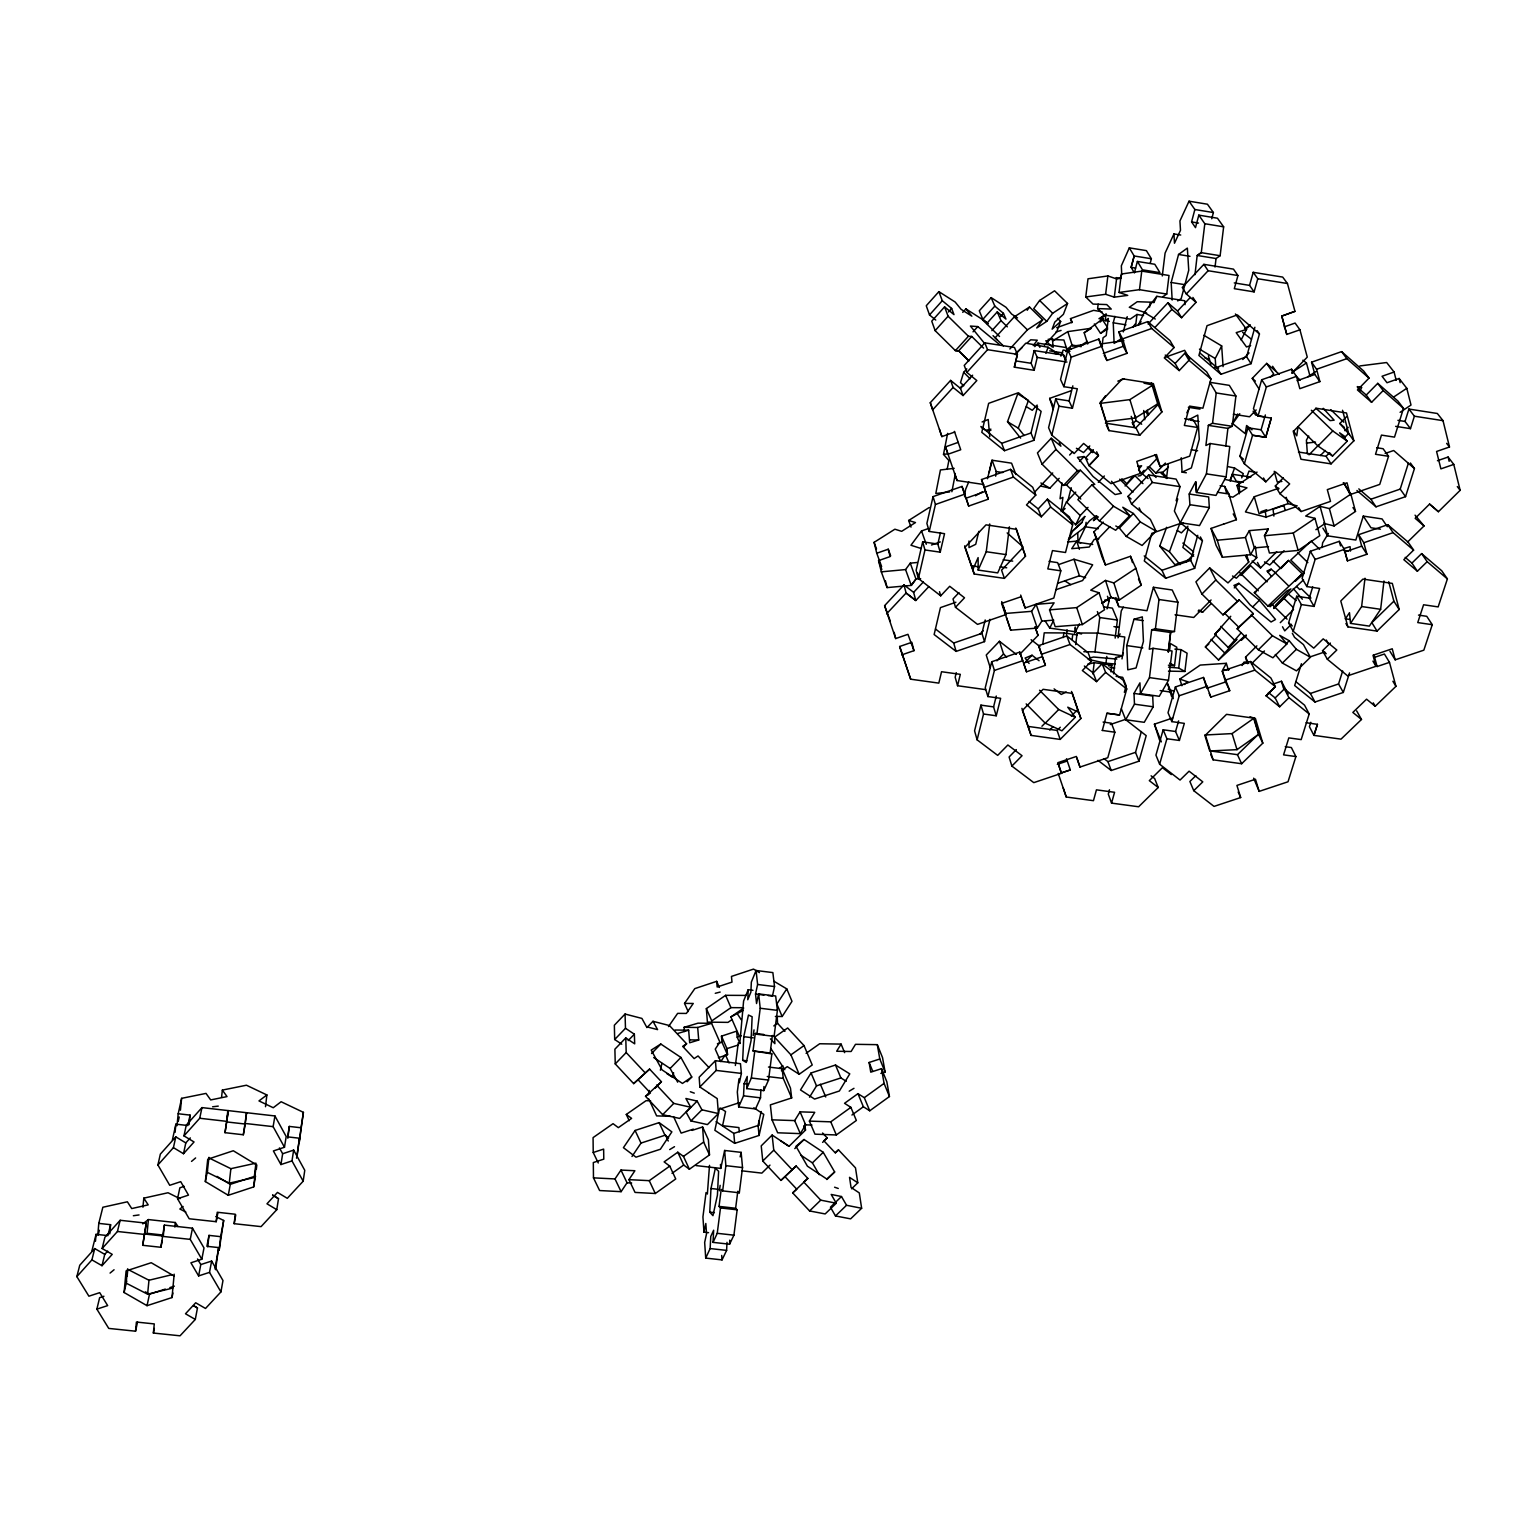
<?xml version="1.0" encoding="UTF-8"?>
<svg xmlns="http://www.w3.org/2000/svg" width="1537" height="1537" viewBox="0 0 1537 1537"><rect width="100%" height="100%" fill="white"/><g stroke="black" fill="none" stroke-linecap="round" stroke-linejoin="round"><path stroke-width="1.5" d="M760.873 1089.752L760.527 1097.841L755.532 1108.926L738.682 1106.928L743.543 1095.823L744.1 1083.719L747.251 1076.438L746.713 1088.599L763.774 1090.617L763.947 1086.563M742.678 1060.319L743.774 1036.687L748.461 1015.035L752.131 1016.745L751.074 1040.607L746.31 1062.47L742.678 1060.319L746.867 1060.818M752.957 990.308L748.212 989.713L747.77 999.742L750.882 992.153L751.343 982.085L756.07 970.5L772.861 972.594L774.533 986.562L772.439 996.13L768.212 995.611M708.557 1232.674L703.965 1232.155L705.829 1223.49L706.54 1233.75L704.657 1242.453L705.714 1258.092L722.044 1259.898L726.617 1250.388L727.001 1242.319M705.714 1258.092L710.132 1248.563L710.766 1236.459L713.648 1230.215L713.034 1242.376L729.575 1244.201L729.768 1240.148M709.748 1212.136L710.978 1188.504L715.358 1168.197L718.605 1171.29L717.414 1195.19L712.957 1215.652L709.748 1212.136L714.398 1212.655M95.467 1241.262L96.062 1234.326L107.917 1235.614L110.587 1224.682L98.791 1223.394L97.811 1234.922M109.78 1233.884L110.587 1224.682M172.932 1293.001L172.01 1297.555L147.033 1305.681L124.094 1292.502L126.092 1270.945L151.222 1262.722L174.219 1276.094M127.148 1276.325L127.821 1269.159M142.941 1207.237L143.806 1198.149L168.033 1192.75L180.002 1198.726M162.326 1240.532L160.866 1247.275L142.71 1245.316L146.284 1223.145L120.136 1220.282L104.9 1237.247L102.134 1248.505L112.22 1254.365L101.999 1265.7L91.913 1259.879L94.737 1248.563L104.747 1254.365L101.999 1265.7M103.92 1296.267L99.636 1297.67L96.869 1309.14L108.743 1328.41L135.544 1331.196L136.409 1322.051L154.276 1323.914L153.373 1333.04L180.04 1335.807L195.295 1319.438L197.466 1307.968L193.585 1305.681L197.466 1307.968M142.71 1245.316L146.284 1223.145M177.946 1226.488L175.314 1222.511L148.397 1219.571L147.072 1233.289L162.73 1234.999M147.61 1294.192L148.974 1280.244L127.456 1269.197L126.168 1283.145L147.61 1294.192L172.74 1288.083M160.866 1247.275L164.382 1225.104L192.49 1228.178L203.998 1247.948L201.827 1259.226L190.915 1262.799L198.619 1275.921L209.512 1272.367L211.626 1261.051L200.79 1264.586L198.619 1275.921M164.382 1225.104L163.287 1236.036L145.246 1234.077M175.064 1132.366L175.89 1124.162L187.841 1125.526L190.088 1115.113L178.196 1113.749L177.005 1125.68M180.425 1110.214L181.616 1098.34L206.016 1093.403L210.684 1099.935L227.034 1096.592L222.346 1090.098L246.439 1085.218L266.881 1094.959L265.498 1106.698M174.853 1227.064L175.314 1222.511M189.109 1124.642L190.088 1115.113M172.01 1297.555L174.181 1274.173M205.343 1181.569L207.745 1159.225L233.297 1150.752L256.276 1164.681L253.643 1186.929L228.264 1195.286L205.343 1181.569L207.514 1170.675M208.955 1157.323L207.264 1172.328L229.244 1183.163L254.22 1177.573L255.93 1163.163L230.877 1168.677L208.821 1157.88M221.578 1097.168L222.346 1090.098M207.745 1246.814L208.994 1235.383L220.675 1236.651L223.672 1220.474L215.756 1216.535M225.017 1132.673L228.341 1110.617L225.017 1132.673L243.326 1134.767L245.286 1124.047L227.092 1121.972M226.765 1120.108L227.822 1110.636M184.229 1186.333L179.867 1187.794L177.543 1198.745L189.185 1218.764L216.198 1221.704L217.255 1212.251L235.257 1214.23L234.181 1223.683L261.079 1226.622L276.775 1209.677L278.504 1198.706L272.664 1195.133L278.504 1198.706M215.046 1268.832L218.638 1247.583L206.899 1246.315L208.994 1235.383M218.638 1247.583L215.564 1269.677M220.675 1236.651L219.138 1250.349L223.672 1220.474M229.244 1183.163L230.877 1168.677M243.326 1134.767L246.573 1112.711L245.536 1121.779M256.314 1169.388L256.833 1164.95M1345.855 618.201L1349.486 612.667L1350.523 623.388L1369.352 626.116L1380.629 609.305L1383.972 581.005M1322.051 547.537L1322.608 542.849L1328.391 533.473M1350.523 623.388L1361.628 606.539L1364.99 578.219M1151.655 629.786L1170.56 632.495L1174.556 631.515L1155.421 628.767L1151.655 629.786L1149.273 649.229L1153.057 648.307L1172.059 650.996L1168.485 680.295L1159.263 696.299L1140.416 693.648L1139.935 682.851L1133.999 693.418L1134.479 704.177L1125.68 719.739L1144.258 722.313L1153.211 706.789L1152.692 696.03L1133.999 693.418M1194.96 274.681L1197.169 255.449L1201.281 252.664L1220.128 255.718L1223.644 226.823L1217.458 218.216L1198.802 215.142L1195.498 227.63L1191.578 221.924L1194.864 209.512L1189.042 201.193L1179.936 220.944L1180.493 230.281L1174.479 243.249L1173.941 233.931L1180.723 235.027M1140.416 693.648L1149.484 677.606L1153.057 648.307M1155.421 628.767L1158.994 599.507L1153.403 587.268L1172.212 589.997L1177.976 602.254L1174.422 631.496M1198.802 215.142L1204.816 223.73L1201.281 252.664L1197.304 255.488L1216.055 258.523L1220.128 255.718M1168.197 651.919L1170.56 632.495M1215.018 267.054L1216.055 258.523M1168.331 651.938L1170.694 632.514M1169.561 650.535L1170.406 643.523L1176.766 647.211L1174.518 665.752L1168.408 665.214M1180.954 649.632L1187.102 653.206L1184.893 671.458L1178.706 668.057L1180.954 649.632L1174.864 649.114M1212.539 423.29L1216.228 392.953L1209.85 382.31L1229.312 385.345L1235.902 396.027L1232.232 426.306L1212.539 423.29L1208.332 425.365L1205.892 445.499L1210.099 443.501L1229.773 446.518L1226.103 476.854L1215.978 495.414L1196.458 492.474L1195.652 481.773L1189.158 494.011L1189.926 504.693L1180.282 522.714L1199.513 525.577L1209.331 507.594L1208.658 496.951L1189.292 494.03M1195.805 481.792L1196.458 492.474L1206.411 473.876L1210.099 443.501M1225.757 446.249L1227.909 428.381L1232.232 426.306M1062.009 482.945L1060.05 498.757L1062.912 497.354L1061.145 511.61M1042.797 644.33L1044.219 632.841L1063.854 632.937L1077.13 634.915M1098.167 304.115L1097.61 308.591L1111.251 309.071L1106.736 304.576L1093.018 304.076L1085.756 296.968L1088.004 278.793L1107.87 275.949L1116.554 278.889L1121.03 278.255M1063.277 637.567L1063.854 632.937M1085.756 296.968L1105.622 294.278L1107.87 275.949M1066.505 634.474L1067.081 629.767M1102.221 344.73L1103.086 337.737L1106.217 335.585L1108.331 318.447L1105.18 320.657L1106.044 313.682M1092.73 544.463L1078.013 542.292L1085.545 526.807L1086.102 522.311M1072.134 639.507L1072.692 634.896M1105.622 294.278L1114.306 297.16L1116.554 278.889M1075.689 644.637L1077.13 632.994L1097.303 633.071L1124.777 637.01L1122.49 655.761L1118.994 656.76M1114.306 297.16L1127.735 295.373L1119.051 292.453L1121.318 274.028L1141.76 271.108L1169.023 275.488L1166.756 294.047L1163.086 296.564M1083.796 651.726L1094.997 651.861L1097.303 633.071M1119.051 292.453L1139.474 289.686L1141.76 271.108M1092.845 673.955L1094.229 662.678L1111.847 665.156L1111.02 671.938M1097.821 633.34L1099.762 617.547L1097.36 611.592M1135.612 325.652L1136.977 314.47L1143.547 315.508M1115.132 664.022L1105.968 663.215L1106.794 656.414M1149.618 307.054L1150.176 302.578M1115.17 638.105L1117.38 620.064L1112.385 608.133L1103.662 606.884M1113.556 673.802L1115.535 657.586L1122.49 655.761L1094.997 651.861M1118.11 636.549L1121.242 610.996L1123.297 607.134M1162.279 275.968L1165.084 253.105L1173.941 233.931M1166.506 478.257L1168.197 464.424M287.842 1138.264L289.302 1126.429L301.06 1127.774L303.404 1112.346L281.117 1101.741L273.24 1107.735L258.965 1100.915L266.881 1094.959M964.602 496.816L965.486 489.688L968.752 481.849M1009.406 526.864L1005.966 554.607L997.705 572.898L978.185 570.073L986.254 551.725L989.713 523.963M995.669 476.182L996.245 471.571L992.095 460.235L989.136 472.589M296.545 1158.187L299.484 1138.225L287.65 1136.88L289.302 1126.429M299.484 1138.225L296.987 1157.015M301.06 1127.774L299.273 1141.972L303.404 1112.346M763.774 1090.617L768.538 1080.069L771.862 1053.902L770.152 1052.979L772.362 1035.515L774.091 1036.361L777.395 1010.366L775.666 995.995L758.644 993.901L756.55 1003.527L755.532 994.036L757.607 984.468L756.07 970.5M709.518 1165.353L707.366 1194.018L706.04 1192.597L702.928 1216.92L703.965 1232.155M735.378 1065.487L738.298 1042.72L739.797 1043.546L743.601 1001.01L748.212 989.713M729.575 1244.201L733.918 1235.172L737.145 1209.811L720.488 1207.928L719.047 1206.391L721.199 1189.427L722.659 1190.887L739.316 1192.789L742.525 1167.563L741.141 1152.366L724.638 1150.464L720.757 1168.408L696.03 1165.584M713.034 1242.376L717.241 1233.308L720.488 1207.928M722.659 1190.887L725.867 1165.661L724.638 1150.464M771.862 1053.902L753.034 1050.924L755.263 1033.44L763.812 1034.478M746.713 1088.599L751.343 1078.013L754.667 1051.846M774.091 1036.361L756.896 1034.267L760.219 1008.253L758.644 993.901M737.145 1209.811L735.627 1208.255L737.798 1191.309L739.316 1192.789M1297.939 427.459L1296.767 435.816L1293.366 430.744M276.775 1209.677L266.977 1203.798L277.486 1192.405L287.304 1198.322L303.173 1181.204L304.768 1170.329L293.663 1150.099L282.654 1153.749L280.925 1164.566L291.992 1160.896L293.663 1150.099M719.354 1190.791L720.161 1185.354M753.207 1035.535L754.033 1029.867M1121.991 658.931L1122.951 652.668M280.925 1164.566L273.394 1150.944L284.479 1147.255L286.189 1136.515L274.931 1115.958L201.962 1107.601L186.265 1125.142L183.96 1135.881L194.046 1141.972L183.499 1153.711L173.431 1147.639L175.794 1136.861L185.804 1142.913L183.499 1153.711M284.479 1147.255L273.125 1126.64L274.931 1115.958M253.643 1186.929L255.526 1176.036L230.3 1184.355L217.005 1176.381M195.295 1319.438L185.497 1313.77L195.699 1302.78L205.516 1308.467L220.925 1291.906L222.98 1280.532L211.626 1261.051M234.181 1223.683L235.757 1214.845M228.264 1195.286L230.3 1184.355M216.198 1221.704L217.87 1212.885M951.883 491.706L955.207 474.53M947.138 469.419L948.867 460.543L943.507 454.376L947.637 433.357M201.827 1259.226L190.242 1239.379L192.49 1228.178M183.96 1135.881L199.733 1118.264L201.962 1107.601M153.373 1333.04L154.334 1328.429M722.64 1125.449L725.56 1111.539L720.065 1107.966M147.033 1305.681L149.492 1294.231L165.304 1289.082M739.374 1082.72L741.391 1073.422L740.469 1063.7L715.416 1060.703L699.162 1077.206L699.854 1086.986L708.557 1092.769M135.544 1331.196L137.561 1321.974M673.609 1072.807L672.61 1077.341L666.789 1073.556M178.234 1121.434L179.214 1116.996M660.391 1070.232L661.871 1063.45M740.142 1156.861L741.141 1152.366M172.375 1140.012L175.89 1124.162M178.196 1113.749L181.616 1098.34M648.287 1094.69L649.248 1090.405M739.489 1102.625L719.393 1109.195L714.859 1130.291L734.686 1143.355L759.086 1135.44L758.068 1125.507L761.18 1111.52M759.086 1135.44L763.774 1114.383L753.86 1107.774M177.543 1198.745L188.494 1195.114L180.713 1181.665L169.723 1185.296L157.908 1164.969L160.348 1154.133L175.794 1136.861M124.094 1292.502L126.706 1281.089M922.661 541.85L924.967 549.958L940.221 552.167L937.82 544.06L922.661 541.85L916.129 570.285L918.396 578.527L940.702 595.837L949.712 586.289L964.506 597.797L955.495 607.307L977.532 624.387L1006.082 614.531L1003.277 606.135M1041.298 516.816L1038.205 508.901L1047.427 499.141L1050.597 506.999L1041.298 516.816L1026.485 504.924L1035.784 495.068L1032.73 487.267L1010.52 469.361L981.528 479.544L988.291 499.179L968.694 506.057L962.028 486.422L933.055 496.624L926.888 523.425L929.232 531.437L944.544 533.685L940.221 552.167M918.396 578.527L924.967 549.958M929.232 531.437L935.437 504.482L933.055 496.624M937.82 544.06L940.49 532.57M1066.947 362.06L1037.244 357.429L1034.151 370.302L1014.343 367.17L1017.398 354.336L1014.458 347.458L984.814 342.847L964.237 365.422L966.85 372.396L976.821 380.561L963.084 395.547L953.113 387.439L950.615 380.388L930.288 402.694L932.652 409.879L953.113 387.439M987.522 478.718L991.961 460.216L1011.577 463.175L1015.919 474.51M1014.343 367.17L1017.398 354.336L987.561 349.687L966.85 372.396M102.134 1248.505L117.446 1231.483L120.136 1220.282M978.838 531.36L975.726 544.309L969.002 547.595L968.963 541.005M956.264 672.668L955.169 677.202L957.551 685.733L985.582 689.633M1034.132 370.244L1031.096 363.289L1034.17 350.551L1063.681 355.143L1066.121 360.33M957.551 685.733L960.318 674.34L941.547 671.727L938.819 683.12L910.672 679.2L899.645 646.501L911.825 642.293L913.958 650.67L901.7 654.896M1033.978 440.293L1041.125 411.378L1018.416 392.723L988.656 403.328L981.797 432.339L1004.487 450.706L1033.978 440.293L1030.981 432.973L1037.513 406.421M955.88 602.254L940.452 607.615L934.131 634.531L956.11 651.4L984.506 641.621L981.932 633.321L985.198 619.987M984.506 641.621L990.001 619.315M1055.727 398.851L1059.012 406.191L1072.423 408.246L1069.06 400.907L1055.727 398.851L1048.58 427.689L1051.788 435.163L1074.171 453.53L1083.604 443.444L1098.455 455.663L1088.964 465.596L1111.02 483.655L1140.473 473.377L1136.784 461.427L1156.496 454.529L1160.128 466.499L1189.715 456.143L1197.611 427.478L1193.423 420.043L1184.643 418.698M1179.225 370.59L1175.113 363.462L1184.816 353.222L1188.985 360.273L1179.225 370.59L1164.297 357.91L1174.076 347.554L1169.984 340.561L1147.755 321.617L1118.859 331.915L1122.606 338.87L1127.005 353.356L1106.928 360.484L1098.859 339.043L1067.812 350.129L1060.549 379.466L1063.854 386.69L1077.322 388.765L1072.423 408.246M98.195 1234.903L99.348 1230.272M980.933 705.137L983.546 714.013L996.245 715.781L993.574 706.886L980.933 705.137L974.573 730.824L977.109 739.835L997.686 755.378L1007.888 744.984L1022.047 755.724L1011.865 766.079L1033.786 782.64L1061.471 773.322L1058.417 764.177M1096.534 681.621L1093.191 672.918L1102.202 663.734L1105.603 672.399L1096.534 681.621L1082.355 670.535L1091.424 661.294L1088.1 652.668L1066.832 635.953L1038.609 645.655L1045.391 665.329L1026.524 671.784L1019.819 652.091L991.711 661.755L985.255 687.75L987.907 696.549L1000.645 698.317L996.245 715.781M1051.788 435.163L1059.012 406.191M1063.854 386.69L1071.212 357.18L1067.812 350.129M977.109 739.835L983.546 714.013M987.907 696.549L994.401 670.42L991.711 661.755M91.893 1250.945L96.062 1234.326M98.791 1223.394L102.845 1207.256L127.379 1201.8L131.74 1208.562L148.205 1204.874L143.806 1198.149M1069.06 400.907L1072.845 385.845M993.574 706.886L996.283 696.03M1121.626 338.409L1114.114 343.423L1113.249 322.808L1114.901 316.372M1067.869 500.831L1071.212 487.709M96.869 1309.14L107.667 1305.605L99.713 1292.655L88.896 1296.191L76.85 1276.613L79.751 1265.258L94.737 1248.563M1137.457 261.463L1142.471 269.82L1159.935 272.645L1154.787 264.268L1137.342 261.444L1134.402 272.914L1131.136 267.361L1134.172 255.987L1129.311 247.86L1121.338 265.805L1121.722 274.566L1119.973 278.485M1049.022 561.37L1057.629 562.638L1060.818 570.823L1053.825 598.066L1025.141 607.96L1022.22 599.584M1047.427 499.141L1069.368 516.835L1072.653 524.789L1065.525 552.494L1052.461 550.592L1047.811 568.921L1060.818 570.823M1123.297 331.896L1127.217 316.68M1150.214 263.327L1151.386 258.754L1146.391 250.627L1129.311 247.86M1172.174 300.042L1171.175 282.481L1178.552 254.47L1187.352 248.091L1188.735 270.205L1181.184 298.601L1177.688 300.925M1107.005 608.883L1109.234 600.583L1107.428 596.298M1211.752 218.754L1213.404 212.548L1207.429 204.21L1189.042 201.193M1102.298 730.478L1106.986 713.226L1119.57 714.974L1126.736 688.979L1123.22 680.257L1102.202 663.734M1126.755 645.578L1133.941 619.296L1142.318 616.875L1143.432 641.332L1136.074 667.961L1127.774 669.825L1126.755 645.578L1142.817 647.865M1148.081 323.98L1167.909 302.77L1171.905 309.379L1181.588 317.717L1196.036 302.347L1186.333 293.97L1182.241 287.457L1203.855 264.345L1233.481 269.129L1237.938 275.526L1234.326 288.687L1254.115 291.876L1257.785 278.735L1253.193 272.318L1249.562 285.382L1254.115 291.876M1176.132 500.716L1180.013 486.633L1176.093 479.102L1148.6 474.952L1127.985 496.413L1131.578 504.059L1150.368 519.391L1156.016 531.13L1142.106 545.462L1126.314 536.394L1119.359 528.036L1115.804 525.981M1124.354 692.342L1126.16 685.809L1122.721 677.317L1116.112 676.376M1153.403 587.268L1146.986 610.727L1118.821 606.673L1115.382 598.527M1177.726 498.91L1174.383 511.033L1180.282 522.714M1184.816 353.222L1206.641 371.839L1210.964 378.986L1202.914 408.189L1189.619 406.133L1184.355 425.442L1197.611 427.478M1103.105 722.063L1111.424 723.216L1114.863 732.227L1107.793 757.703L1079.992 767.078L1076.803 757.972M1109.483 789.787L1108.292 794.091L1111.558 803.121L1138.629 806.771L1158.206 787.501L1154.652 778.567L1151.117 775.82M1111.558 803.121L1114.575 792.285L1096.438 789.845L1093.46 800.681L1066.255 797.011L1058.205 773.399M1188.274 528.152L1182.894 547.441L1193.692 556.26M1097.956 760.335L1111.232 770.498L1138.994 761.18L1135.536 752.342L1141.376 731.554M1251.08 363.673L1259.437 334.009L1237.381 314.893L1207.025 325.69L1198.918 355.47L1220.935 374.298L1251.08 363.673L1246.603 356.795L1254.884 327.266M1194.652 568.325L1202.414 540.832L1180.954 523.233L1151.809 533.339L1144.296 560.947L1165.699 578.258L1194.652 568.325L1190.695 560.39L1197.746 535.299M1138.994 761.18L1146.199 735.647L1125.372 719.431L1110.271 724.523M1230.503 480.793L1232.367 474.28L1250.83 477.066M1376.652 447.728L1383.108 448.727L1388.526 456.278L1379.746 484.405L1350.178 494.607L1347.027 482.81L1327.315 489.631L1330.523 501.389L1301.09 511.552L1279.975 493.761L1289.658 483.924L1275.479 471.936L1265.796 481.83L1244.374 463.79L1239.917 456.201L1248.006 427.786L1261.089 429.803L1265.719 437.257L1252.559 435.24L1248.006 427.786M1371.6 402.31L1366.239 395.047L1377.748 383.347L1383.185 390.552L1371.6 402.31L1357.44 389.937L1369.025 378.121L1363.665 370.993L1341.59 351.627L1311.561 362.194L1316.575 369.283L1319.88 381.618L1299.822 388.669L1296.459 376.373L1291.58 369.226L1261.685 379.754L1253.443 408.669L1258.073 416.085M1163.163 729.787L1166.91 738.74L1179.398 740.469L1175.574 731.497L1163.163 729.787L1155.939 755.128L1159.628 764.196L1180.051 780.047L1189.081 771.19L1202.779 781.853L1193.749 790.671L1214.038 806.406L1240.666 797.549L1236.92 785.426L1255.46 779.24L1259.168 791.382L1288.025 781.776L1295.902 756.569L1291.368 747.539L1285.239 746.694M1266.065 695.877L1275.345 686.674L1270.868 677.971L1250.465 661.506L1222.242 671.073L1229.734 690.689L1210.868 697.068L1203.471 677.452L1175.363 686.981L1168.024 712.745L1171.809 721.621L1184.335 723.37L1179.398 740.469M1244.374 463.79L1252.559 435.24L1265.758 437.315L1271.291 418.122L1258.034 416.027L1266.354 386.959L1261.685 379.754M1159.628 764.196L1166.91 738.74M1171.809 721.621L1179.225 695.742L1175.363 686.981M1261.089 429.803L1265.354 414.952M1175.574 731.497L1178.629 720.872M1265.719 437.257L1271.253 418.064M1418.497 615.107L1426.759 616.318L1432.273 624.694L1423.838 650.17L1395.193 659.834L1392.234 648.787L1373.002 655.281L1375.999 666.289L1347.603 675.857L1327.353 659.258L1336.806 650.017L1323.203 638.854L1313.751 648.134L1293.232 631.323L1288.602 622.888L1296.671 596.26L1309.293 598.104L1314.077 606.423L1301.378 604.579L1296.671 596.26M1347.469 560.909L1344.318 549.362L1339.284 541.331L1310.312 551.283L1302.108 578.373L1306.853 586.577L1319.611 588.46L1314.077 606.423M1293.232 631.323L1301.378 604.579M1306.853 586.577L1315.153 559.372L1310.312 551.283M1309.293 598.104L1312.713 586.942M966.811 368.899L963.661 372.338L960.51 382.598L963.737 385.768M1301.416 663.734L1294.673 685.56L1315 702.006L1343.319 692.438L1349.544 672.899M1387.315 526.711L1382.07 518.93L1363.281 516.105L1355.826 540.044L1327.699 535.856L1322.877 528.094M1377.748 383.347L1397.921 401.08L1403.492 408.362L1394.501 437.123L1381.456 435.105L1375.519 454.28L1388.526 456.278M1284.394 688.883L1288.967 697.702L1279.668 706.789L1275.153 697.932L1284.394 688.883L1304.548 705.156L1309.197 713.975L1301.186 739.604L1288.813 737.894L1283.568 754.859L1295.902 756.569M1310.792 722.275L1309.409 726.694L1313.943 735.378L1341.013 739.143L1361.494 719.47L1356.652 710.862M1408.91 409.053L1414.386 416.2L1410.466 428.65L1405.029 421.445L1408.91 409.053L1437.345 413.491L1443.012 420.658L1449.487 446.998L1436.576 451.475L1440.899 468.862L1453.771 464.424L1460.15 490.322L1438.421 511.706L1429.583 504.098L1415.174 518.315L1424.05 525.942L1407.489 542.138M1317.44 724.292L1313.943 735.378L1317.459 724.35L1306.104 722.717M1356.94 490.514L1376.018 506.826L1405.548 496.662L1400.207 489.112L1408.353 463.29M1343.319 692.438L1338.554 683.965L1342.666 670.997M1405.548 496.662L1414.443 468.554L1410.39 463.002M1421.61 553.608L1427.162 561.677L1417.402 571.226L1411.927 563.099L1421.61 553.608L1441.744 570.784L1447.393 578.93L1438.152 606.904L1423.589 604.771L1417.748 622.581L1432.273 624.694M1189.772 559.526L1174.902 564.655L1159.743 546.096L1166.621 527.287M1180.051 564.675L1169.446 551.725L1179.359 524.693L1183.567 523.195M1229.888 480.754L1234.557 468.016L1227.66 466.576M1241.723 477.873L1243.279 473.646L1234.557 468.016M1246.661 477.469L1249.005 471.071L1255.844 472.512M1020.626 438.141L1007.503 421.734L1017.744 393.837L1028.464 400.408L1018.282 428.151L1024.103 435.432M1045.871 353.337L1048.1 347.266L1025.813 343.174L1015.304 354.624M1060.895 356.123L1063.143 350.033L1069.983 351.301M1057.475 318.351L1060.664 321.464L1056.649 331.973L1044.43 345.229M1067.562 303.481L1052.672 313.26L1046.755 321.367L1033.729 308.63L1039.608 300.483L1054.574 290.8L1067.562 303.481L1063.393 314.355L1054.805 322.078L1052.134 329.168L1060.664 321.464M973.017 569.228L978.108 557.604L978.185 570.073M1185.027 304.672L1184.777 300.772L1156.823 296.314L1144.258 312.472L1138.302 325.248L1141.088 321.675M1153.826 302.731L1156.823 296.314M1084.757 516.432L1075.804 524.885L1062.086 511.283L1066.467 501.907L1075.766 492.109M1084.853 516.547L1081.741 522.561L1072.73 530.841L1068.349 539.775L1083.47 528.267L1089.618 520.736L1096.265 515.683M1075.708 524.77L1080.223 515.529L1088.004 507.383M1079.454 623.811L1075.4 631.765L1049.752 628.114L1053.71 620.122M1186.852 412.819L1190.041 406.575M1215.844 367.708L1215.229 358.524L1221.665 345.921L1203.817 335.258M1241.127 339.965L1246.565 329.437L1235.402 313.99M1117.975 637.855L1120.108 633.878M1237.688 413.953L1232.155 424.289L1239.783 413.722M1242.107 665.521L1243.933 662.14L1248.371 661.832M1181.915 685.752L1179.82 679.104L1200.205 665.079L1226.334 663.312L1222.645 670.094L1229.254 669.652M1223.702 524.04L1211.041 528.421L1216.094 545.366L1222.338 557.278L1250.484 554.742L1245.431 537.431L1249.312 530.63L1268.294 528.939L1264.471 535.76L1269.428 553.032L1298.15 550.438L1319.783 535.702L1314.98 518.353L1305.701 516.029L1320.072 506.345L1329.39 508.593L1350.85 494.088L1343.28 482.656M1359.611 391.339L1361.763 387.439L1357.286 386.613M1268.294 528.939L1264.471 535.76L1293.251 533.051L1314.98 518.353M1250.484 554.742L1254.326 547.902L1249.35 530.745M1308.736 436.028L1306.412 440.12L1307.372 453.915M1278.784 488.228L1254.25 496.739L1245.45 511.917L1266.027 517.143L1295.576 506.922M768.5 1067.043L782.122 1068.676L790.479 1088.138L791.67 1097.937L770.364 1104.872L772.016 1119.839L777.664 1132.788L800.316 1133.634L805.676 1124.853L800.085 1111.847L814.744 1112.327L809.384 1121.107L814.975 1134.172L836.32 1134.959L856.359 1120.473L850.864 1107.351L844.543 1103.297L857.953 1093.672L864.294 1097.668L869.731 1110.79L889.443 1096.534L886.83 1081.741L881.508 1068.676L870.768 1072.173L869.116 1062.47L879.798 1058.993L877.3 1044.66L855.494 1044.315L851.114 1051.5L836.685 1051.25L841.104 1044.103L819.682 1043.757L806.099 1053.345M809.519 1097.207L816.512 1085.871L840.893 1077.937L846.253 1081.279M800.316 1133.634L794.687 1120.607L800.085 1111.847M811.056 1072.98L800.508 1089.944L814.572 1099.07L839.375 1091.001L849.769 1073.863L835.513 1065.026L811.056 1072.98L816.512 1085.871M1074.536 633.09L1076.227 630.42M1001.528 603.196L1010.712 630.17L1037.302 628.095L1041.836 621.082L1036.188 604.348L1054.094 602.85L1049.54 609.862L1055.189 626.693L1082.317 624.579L1104.565 609.728L1099.07 592.782L1090.751 590.189L1105.506 580.41L1113.864 582.946L1135.92 568.306L1130.502 556.279L1117.956 560.621M775.378 1016.437L782.16 1016.495L791.997 1001.336L786.771 988.887L773.668 981.086M786.771 988.887L776.857 1004.007L782.16 1016.495M1079.377 549.324L1076.707 541.101L1071.731 548.69L1089.272 547.018L1094.21 539.41L1098.782 538.968M1037.302 628.095L1031.615 611.323L1036.188 604.348M692.034 1130.406L702.582 1126.967L708.384 1139.743L709.498 1154.902L689.383 1169.234L683.465 1156.381L677.779 1152.212L664.118 1161.895L669.767 1166.103L675.723 1178.956L655.3 1193.5L635.031 1192.424L628.94 1179.648L634.896 1170.733L620.967 1170.06L614.992 1178.937L593.474 1177.861L593.32 1162.548L603.791 1159.148L603.638 1149.1L593.224 1152.5L598.258 1162.971M593.474 1177.861L599.603 1190.541L621.102 1191.675L627.038 1182.779L620.967 1170.06M631.995 1156.496L641.006 1143.086L664.983 1135.267L668.614 1137.937M635.088 1130.463L623.426 1147.678L635.972 1157.169L660.353 1149.253L671.861 1131.866L659.123 1122.625L635.088 1130.463L641.006 1143.086M668.499 1026.582L677.644 1013.363L686.367 1013.44L693.245 1003.469L684.541 1003.411L688.173 1011.557M684.541 1003.411L694.801 988.618L716.665 981.336L719.335 987.446M1144.028 383.174L1152.904 384.999L1158.418 403.347L1135.516 417.968L1105.91 421.618L1100.223 403.386L1105.468 395.816M1027.177 310.282L1029.521 307.016L1042.624 319.85L1036.726 327.977L1046.755 321.367M1033.287 345.633L1037.283 340.196L1030.712 339.811L1027.35 342.828M881.642 566.577L876.762 553.243L888.252 549.209L890.134 556.567L878.568 560.621L881.316 571.841L905.562 569.574L910.269 563.157L917.243 562.484M928.175 528.613L921.528 530.957L910.961 545.251L921.047 548.478M1244.797 635.857L1218.534 660.026L1205.373 646.981L1216.209 634.493M1218.534 660.026L1236.92 639.277L1228.236 647.48L1214.845 634.224L1230.753 616.279M1228.236 647.48L1240.955 633.033M1132.711 327.323L1135.459 323.769M1097.13 516.163L1093.422 520.678L1098.379 516.912M1132.769 476.547L1126.852 483.732L1121.818 478.775M1138.667 469.361L1141.607 465.769L1137.745 466.364M962.738 312.357L965.889 308.899L971.845 316.161L961.125 309.34L955.169 302.04L938.876 291.646L926.254 305.748L929.52 314.931L935.764 320.061M157.908 1164.969L173.431 1147.639M185.804 1142.913L190.3 1137.899M929.52 314.931L942.277 300.714L938.876 291.646M942.277 300.714L951.634 308.437L953.997 314.624L944.583 306.862L931.749 321.156L935.13 330.628L955.399 350.628L958.627 350.859L968.848 360.734M76.85 1276.613L91.913 1259.879M948.444 311.992L951.634 308.437M935.13 330.628L948.098 316.219L944.583 306.862M104.747 1254.365L107.667 1251.137M991.192 297.64L979.3 310.781L982.815 319.369L987.945 323.711L982.815 319.369L994.823 306.132L991.192 297.64L1005.986 307.285L1011.673 314.105L1017.532 317.909M983.565 348.111L971.73 336.449L968.444 336.257L955.399 350.628L958.723 350.763L968.752 360.849M973.036 331.838L977.801 326.593L998.992 344.134M958.723 350.763L971.73 336.449M986.696 323.519L997.263 311.896L1005.947 319.1L1003.45 313.337L994.823 306.132M1000.453 316.622L1003.45 313.337M991.865 330.686L1001.01 320.637L997.263 311.896M1029.521 307.016L1014.209 316.91L995.15 337.813L1003.354 345.883M963.084 395.547L960.529 388.458L972.633 375.201M1009.867 348.976L1027.408 329.84L1042.624 319.85M1034.747 346.632L1037.955 343.135L1066.428 347.593L1068.465 351.839M1065.756 351.608L1071.904 344.98L1081.203 346.67M1037.148 405.057L1032.268 410.302L1026.313 406.671M1281.627 567.845L1288.525 560.429L1302.185 573.781L1295.23 581.159L1304.298 573.301L1290.753 560.044L1311.176 541.082L1319.63 549.305M913.958 650.67L907.964 634.32L895.687 638.566L884.601 605.655L903.987 584.925L913.612 592.36L915.783 600.487L906.1 593.032L903.987 584.925M886.58 613.859L906.1 593.032L915.802 600.544L928.867 586.558M1059.3 442.522L1060.895 446.191L1051.212 438.256L1037.456 452.935L1042.067 464.193L1063.508 485.423L1066.505 484.923L1080.434 470.245L1094.767 484.386L1091.885 484.866L1077.86 499.621L1099.435 520.966L1115.651 530.265L1129.676 515.702L1122.759 507.229L1133.384 513.492L1140.3 521.927L1156.016 531.13M1154.998 327.419L1171.905 309.379M1186.333 293.97L1208.12 270.723L1237.938 275.526M913.612 592.36L923.372 581.966M1181.588 317.717L1177.553 311.07L1190.272 297.486M1042.067 464.193L1055.957 449.4L1051.212 438.256M1034.632 492.109L1052.711 472.954M1069.618 455.01L1072.692 451.744M1246.2 634.935L1241.32 640.122L1246.353 635.722M1275.403 605.386L1290.926 588.921L1286.776 590.996L1270.081 606.788M1040.895 486.095L1049.886 488.17L1059.185 478.334M1089.791 445.941L1083.527 452.57L1076.4 448.285M1079.55 461.331L1084.085 456.547L1087.696 459.525M1093.345 449.688L1085.525 457.949L1088.964 465.596L1098.455 455.663L1096.669 451.82M958.973 592.629L953.017 598.93L955.495 607.307M1063.508 485.423L1077.495 470.668L1080.434 470.245M1132.711 423.905L1135.901 420.523L1135.382 415.893M1015.803 528.036L1022.547 548.037L1001.586 570.15L1004.391 578.373L974.189 573.993L964.929 547.306L986.024 524.847L1016.495 529.343L1025.506 556.163L1004.391 578.373M1105.391 423.155L1135.901 427.805L1157.937 404.634L1151.405 382.924M1139.705 435.278L1161.895 411.974L1153.365 383.616L1122.413 378.794L1100.185 402.425L1108.984 430.61L1139.705 435.278L1135.901 427.805M1098.302 482.311L1104.354 475.97M979.934 634.166L983.161 630.804M1242.78 359.504L1249.062 352.914M1125.084 485.98L1134.921 475.701L1142.952 483.617M1140.896 473.627L1144.085 470.303M1156.977 458.545L1140.608 475.625L1138.148 476.028M646.923 1027.6L652.994 1021.298L657.586 1029.617L646.481 1026.754L641.909 1018.416L625.059 1014.036L614.358 1025.217L614.685 1039.512L621.774 1044.219M1099.435 520.966L1113.537 506.249L1129.676 515.702M1117.975 560.678L1105.449 565.001L1102.067 557.086L1093.96 531.86L1103.316 522.119M1149.349 466.672L1155.824 473.031L1165.392 463.06M614.685 1039.512L625.482 1028.291L625.059 1014.036M1016.38 654.416L999.453 641.294L986.235 655.012L990.27 667.692M1105.449 565.001L1097.322 539.679L1109.868 526.615M1131.578 504.059L1152.347 482.464L1180.013 486.633M1259.072 389.015L1252.252 378.39L1266.68 363.385L1279.245 374.221M625.482 1028.291L634.358 1034.19L634.685 1043.834L625.77 1037.917L614.896 1049.195L615.242 1063.911L633.667 1083.623L649.594 1069.099L661.429 1081.741L655.146 1088.177M1119.474 527.94L1133.384 513.492M628.172 1040.587L634.358 1034.19M996.898 660.833L1003.527 653.955L999.453 641.294M1270.427 377.237L1273.654 373.875L1266.68 363.385M615.242 1063.911L626.193 1052.557L625.77 1037.917M1126.218 536.509L1140.3 521.927M1019.896 654.166L1038.032 635.415L1035.112 626.789M1256.171 409.937L1249.562 416.777L1233.346 414.26M1291.714 373.203L1307.276 357.122L1299.918 329.763L1295.095 323.058L1284.202 326.92M1025.563 661.928L1032.038 655.242L1039.089 660.737M651.573 1053.517L660.795 1044.026L680.91 1057.437L691.765 1077.014L687.116 1081.76M633.667 1083.623L649.594 1069.099M1187.909 526.23L1181.396 532.897L1177.304 530.476M683.562 1046.908L686.597 1043.777L669.46 1025.563L652.994 1021.298M677.683 1082.182L670.132 1068.465L680.91 1057.437M708.538 1092.845L717.222 1098.609L718.413 1113.556L701.948 1109.81L697.145 1101.088L685.905 1098.494L690.709 1107.255L679.642 1118.436L662.658 1114.69L645.521 1096.323L661.429 1081.741M1186.141 562.042L1193.653 554.377M1279.975 493.761L1275.307 485.999L1283.318 477.853M1016.341 749.614L1009.098 756.972L1011.865 766.079M1041.932 726.252L1045.179 722.966M1309.005 454.818L1318.861 444.808M1349.448 434.664L1339.841 423.482L1346.45 416.758M1045.256 723.178L1058.686 709.518L1075.266 717.279L1061.913 730.805L1045.256 723.178L1026.178 703.908M1317.977 445.999L1332.79 430.956L1347.257 441.138L1332.541 456.047L1317.977 445.999L1298.265 426.94M662.658 1114.69L673.763 1103.412L690.709 1107.255M1049.733 730.017L1052.999 726.713M1246.738 555.107L1248.755 562.004L1227.986 582.926L1209.677 567.902L1195.92 581.851L1201.915 594.05L1223.029 614.877L1239.149 599.853L1253.347 613.628L1237.151 628.825L1258.361 649.767L1272.867 657.778L1286.892 643.945L1279.706 635.338L1289.197 640.718L1296.363 649.306L1310.408 657.24L1296.498 670.862L1282.396 663.062L1275.287 654.474M1320.417 455.509L1325.374 450.475M1344.856 430.706L1348.199 427.324M699.854 1086.986L716.184 1070.424L715.416 1060.703M1298.438 452.032L1326.047 456.278L1329.274 453.012M1343.818 438.276L1348.66 433.376L1342.531 410.264M1021.913 708.365L1028.195 726.425L1057.11 730.421L1060.28 727.232M1071.327 716.031L1077.648 709.633L1071.52 691.458M697.145 1101.088L686.136 1112.212L690.92 1120.934L707.423 1124.584L718.413 1113.556M1201.915 594.05L1215.825 579.987L1209.677 567.902M1331.08 463.867L1353.866 440.831L1346.489 412.973L1316.095 408.227L1293.289 431.532L1300.974 459.256L1331.08 463.867L1326.047 456.278M1060.184 739.412L1080.876 718.509L1072.384 693.398L1043.085 689.306L1022.412 710.44L1031.096 735.397L1060.184 739.412L1057.11 730.421M690.92 1120.934L701.948 1109.81M1211.079 599.968L1193.73 617.471L1175.056 614.781M1198.111 610.957L1202.702 612.129L1211.098 603.676M1255.326 546.384L1256.747 557.681L1236.363 578.219L1232.52 575.991M1240.916 575.51L1250.676 565.693L1267.103 581.831M1234.269 587.902L1238.784 583.349L1259.399 600.237L1275.518 619.488L1271.061 621.985L1250.119 604.867L1233.942 585.443L1238.784 583.349M1252.098 560.986L1260.532 567.96L1276.709 551.706M1284.048 550.688L1269.735 565.04L1264.49 561.87M1223.029 614.877L1239.245 599.757M1267.948 572.36L1271.137 569.17L1274.596 572.052M1287.084 619.142L1271.887 604.214L1268.063 606.193L1254.326 592.667L1288.525 560.429M1252.617 607.019L1259.399 600.237M1237.151 628.825L1253.251 613.743L1251.176 614.819L1272.463 635.799L1286.892 643.945M1302.185 573.781L1267.967 606.097L1269.889 605.098M1273.75 607.787L1303.472 579.891M1273.866 608.518L1285.355 597.067M1247.468 663.677L1245.527 657.164L1256.882 645.867M1280.283 622.658L1293.501 609.555M1258.361 649.767L1272.463 635.799M804.754 1124.162L805.503 1130.098L789.057 1146.314L772.131 1135.055L761.218 1145.872L762.775 1161.031L780.95 1180.416L796.147 1165.987L807.847 1178.437L792.669 1192.885L809.596 1210.945L825.158 1213.942L836.262 1203.221L831.21 1194.441L841.488 1196.535L846.56 1205.277L861.642 1208.274L859.298 1192.923L851.037 1187.429L849.538 1177.342L857.78 1182.818L851.556 1188.812M1251.368 663.926L1264.451 650.958M1291.407 624.291L1284.74 630.881L1282.511 626.769M1286.104 643.772L1289.197 640.718M762.775 1161.031L773.764 1150.156L772.131 1135.055M769.979 1165.104L761.852 1173.115L741.699 1170.81M1282.396 663.062L1296.363 649.306M794.783 1148.619L804.043 1139.513L823.236 1152.308L834.649 1171.962L826.868 1179.532M1315.153 559.372L1344.318 549.362L1347.449 560.851L1366.931 554.261L1361.705 546.154L1358.631 534.684L1387.738 524.713L1408.103 542.1L1413.598 550.112L1403.838 559.699L1417.402 571.226M780.95 1180.416L796.147 1165.987M1327.353 659.258L1322.531 650.708L1330.35 643.042M1195.844 775.647L1189.888 781.488L1193.749 790.671M822.602 1142.375L827.175 1137.899L822.564 1133M819.221 1174.691L812.42 1162.875L823.236 1152.308M1388.718 581.716L1393.867 601.198L1371.869 622.658L1377.037 631.092L1399.189 609.497L1392.311 583.407L1362.935 579.084L1340.783 600.967L1347.911 626.865L1377.037 631.092M1211.444 751.093L1237.458 754.686L1258.476 734.186L1253.75 718.471M835.436 1152.865L838.491 1149.868L855.494 1167.87L857.78 1182.818M1241.646 763.735L1262.818 743.159L1255.364 718.355L1226.545 714.34L1205.411 735.166L1213.096 759.816L1241.646 763.735L1237.458 754.686M809.596 1210.945L820.739 1200.147L836.262 1203.221M841.488 1196.535L830.46 1207.179L835.475 1215.94L850.614 1218.86L861.642 1208.274M835.475 1215.94L846.56 1205.277M1361.494 719.47L1352.848 712.438L1366.566 699.181L1375.212 706.271L1395.942 686.347L1389.486 662.37L1384.414 654.013L1374.174 657.471M1214.845 634.224L1220.051 629.305M1161.415 473.569L1168.447 467.075M1062.086 511.283L1065.103 508.516M834.649 1171.962L826.848 1179.071L807.405 1166.18L795.993 1146.295L804.043 1139.513M1072.73 530.841L1081.837 522.657M960.183 387.747L963.661 384.634M1015.63 353.376L1022.336 347.343M792.669 1192.885L796.781 1189.215L785.119 1176.785M838.491 1149.868L835.206 1152.788L823.851 1140.761L827.175 1137.899M807.847 1178.437L803.755 1182.068L820.739 1200.147M1087.696 344L1084.2 332.76L1103.297 318.39M1094.325 323.961L1100.569 333.375L1107.524 327.4L1101.241 317.928L1104.738 314.893M1100.089 322.078L1103.489 319.12M1205.373 646.981L1208.831 644.003M191.529 1161.396L195.622 1157.937M110.068 1273.078L114.065 1269.754M183.095 1206.507L179.848 1209.023L185.823 1212.021M142.768 1223.894L148.397 1219.571M1246.68 328.226L1250.369 325.402M809.384 1121.107L830.768 1121.837L850.864 1107.351M864.294 1097.668L884.082 1083.393L881.508 1068.676M851.94 1115.017L863.371 1106.755L869.731 1110.79M672.034 1173.327L683.696 1165.027L689.383 1169.234M628.94 1179.648L649.248 1180.666L669.767 1166.103M683.465 1156.381L703.658 1142.049L702.582 1126.967M781.411 1070.809L787.29 1066.659L799.182 1074.267L812.228 1064.987L804.024 1045.583L787.674 1027.984L774.571 1037.168L774.879 1043.681L770.421 1038.858M799.182 1074.267L790.902 1054.843L804.024 1045.583M779.278 1068.426L782.929 1065.852M1254.038 718.144L1232.098 733.591L1204.758 735.013L1209.734 750.978L1237.016 749.653L1258.861 734.186L1254.038 718.144L1250.023 716.742M773.803 1025.928L777.53 1023.315L777.242 1016.764M629.229 1120.723L626.289 1114.459L646.059 1100.684L650.593 1100.819M739.143 1035.823L730.901 1016.918L743.178 1010.462M731.881 1019.684L728 1022.374L707.404 1022.124L706.348 1008.599L725.598 995.323L746.041 995.419M742.294 1007.715L730.959 1007.638L711.765 1020.895L706.348 1008.599M730.901 1016.918L743.697 1008.061M1184.028 684.561L1187.947 681.871L1179.82 679.104M691.765 1077.014L682.466 1083.431L662.082 1069.906L651.227 1050.098L660.795 1044.026M1136.977 314.47L1130.214 319.12L1104.162 314.989L1097.61 308.591M1315.883 529.708L1324.817 523.637L1334.116 525.961L1355.5 511.418L1350.85 494.088M645.521 1096.323L650.42 1092.999L638.623 1080.357M1113.864 582.946L1119.32 600.006L1110.944 597.278L1101.76 603.407L1110.982 597.413L1119.32 600.006L1141.242 585.213L1135.92 568.306M1400.092 412.319L1411.004 405.038L1406.797 388.304L1399.131 378.486L1387.008 382.732L1382.051 376.258L1394.097 372.031L1396.192 380.311M1049.54 609.862L1076.726 607.615L1099.07 592.782M1394.021 396.796L1406.797 388.304M1239.379 493.78L1236.958 485.423L1257.074 472.109M686.597 1043.777L682.659 1046.351L694.148 1058.59L698.048 1055.957L709.018 1067.6M1308.045 376.661L1315.845 371.57M1293.193 371.589L1306.469 362.982L1310.1 376.392M1244.605 328.572L1250.273 324.979M1100.223 403.386L1129.887 399.62L1152.904 384.999M876.762 553.243L874.092 542.35L894.88 529.208L901.662 531.322L915.476 522.561L908.655 520.486L911.018 527.114M908.655 520.486L929.213 507.498M1084.2 332.76L1091.347 328.342M1070.501 347.343L1066.755 349.667L1071.385 349.13M1079.8 346.132L1087.389 341.406M1100.569 333.375L1107.754 328.918M1052.768 340.907L1067.812 331.627L1090.674 328.342M1104.584 315.2L1098.993 318.659L1103.086 319.389M1101.241 317.928L1104.853 315.7M849.192 1091.193L853.976 1088.311M669.69 1149.58L674.512 1146.679M975.457 495.798L982.277 491.878M1188.447 419.87L1197.784 415.086L1199.283 439.198L1191.348 467.94L1182.087 472.128L1181.261 457.757M1066.198 692.034L1061.279 694.436L1054.094 688.883M1254.326 592.667L1256.305 591.726M1271.137 569.17L1266.949 571.015L1271.522 576.394M1032.038 655.242L1025.102 658.067L1029.098 663.446M982.105 421.945L988.214 419.505L989.751 436.7M990.885 429.13L986.812 430.744L981.413 427.574M1253.193 272.318L1282.684 277.083L1287.449 283.519L1294.961 311.358L1281.781 316.103L1286.757 334.413L1299.937 329.802M1071.789 322.751L1070.501 318.62L1093.633 310.34L1102.029 311.8M1056.688 327.708L1072.25 322.136L1070.501 318.62M1071.212 357.18L1102.471 346.036M1122.606 338.87L1151.713 328.495L1174.076 347.554M1103.297 353.414L1123.24 346.325L1127.005 353.356M930.288 402.694L941.874 436.604L954.669 432.07M1053.268 409.534L1049.656 398.371L1071.212 390.725M1165.046 357.295L1184.643 350.34L1189.811 359.158M1294.961 311.358L1281.762 316.046L1286.776 334.47M1117.822 381.138L1124.296 378.832M954.419 431.378L960.721 449.745L947.964 454.26L945.524 446.864L958.185 442.368M980.856 426.46L1001.682 443.328L1030.981 432.973M1200.263 353.299L1216.67 367.343L1246.603 356.795M1266.354 386.959L1296.459 376.373M1316.575 369.283L1346.835 358.659L1369.025 378.121M935.437 504.482L964.621 494.222L962.028 486.422M984.256 487.325L1013.44 477.066L1035.784 495.068M1297.132 380.696L1314.846 374.452L1319.88 381.618M981.528 479.544L985.544 491.36L966.081 498.199L968.694 506.057M931.48 545.001L940.317 541.908M1283.549 505.519L1273.02 509.208L1273.904 516.086M1058.686 564.559L1073.998 559.237L1092.653 564.809L1082.586 580.544L1055.842 589.766M1385.164 453.453L1393.675 450.514L1414.443 468.554M1223.721 524.098L1236.401 519.717L1228.889 493.992L1224.662 486.422L1220.109 485.73M1260.859 511.763L1266.738 509.727M1057.59 583.33L1079.416 575.799L1085.622 577.701M1297.247 505.904L1288.006 503.656L1259.091 513.646L1254.25 496.739M1002.182 603.215L1021.298 596.663M1437.441 460.716L1448.104 457.046L1453.771 464.424M1144.22 555.914L1161.953 570.285L1190.695 560.39M935.514 629.036L953.708 643.042L981.932 633.321M1358.804 488.881L1370.87 499.237L1400.207 489.112M1358.631 534.684L1363.838 542.734L1393.098 532.647L1413.598 550.112M994.401 670.42L1022.701 660.718L1019.819 652.091M1091.424 661.294L1070.04 644.503L1041.606 654.243L1038.609 645.655M1344.548 552.033L1361.705 546.154M1179.225 695.742L1207.506 686.155M1226.411 679.757L1254.826 670.132L1275.345 686.674L1266.046 695.8L1279.668 706.789M1206.814 688.307L1225.546 681.967L1229.734 690.689M1309.351 657.144L1324.721 651.957M1159.513 739.969L1154.421 724.158L1172.673 718.01M1273.27 684.023L1281.455 681.256L1288.14 694.128M1057.322 764.369L1067.254 761.026M1070.29 769.903L1060.299 773.265L1070.328 769.96L1066.505 758.798M1375.115 663.177L1377.114 666.539L1389.486 662.37M1104.162 758.74L1107.927 761.622L1135.536 752.342M1295.729 681.563L1310.408 693.456L1338.554 683.965M718.394 1057.687L727.481 1054.709L721.987 1042.201L721.468 1036.149L736.626 1031.154L737.203 1037.187L739.931 1043.45M717.414 1043.719L721.987 1042.201M737.203 1037.187L741.353 1035.823M726.982 1048.714L727.481 1054.709L726.943 1048.618L737.798 1045.16M169.819 1287.622L174.334 1286.142M693.36 1129.138L681.141 1133.115L673.571 1116.63M880.835 1073.402L885.101 1072.019L882.545 1057.629L877.3 1044.66M716.069 1121.664L733.802 1133.403L758.068 1125.507M1250.638 345.633L1246.488 346.939L1236.19 332.645L1246.565 329.437M1055.861 332.03L1061.087 330.417M729.038 1062.932L725.387 1054.651L720.776 1061.625L715.243 1049.118L719.892 1042.163L711.573 1023.315L697.683 1027.484L698.72 1040.011L689.69 1042.778L688.653 1030.193L675.012 1030.021M677.644 1033.498L688.653 1030.193M1343.607 548.613L1350.062 546.672L1350.485 551.091M684.426 1031.481L684.099 1027.312L698.048 1023.162L711.573 1023.315M715.262 993.305L720.181 992.057M1089.829 657.99L1093.595 657.029L1116.861 659.066M1087.677 664.215L1090.867 663.446M1091.001 663.465L1094.229 662.678M148.974 1280.244L171.875 1274.73M1108.542 665.944L1111.847 665.156M1155.824 473.031L1160.416 472.243L1166.852 478.545M1048.08 339.312L1063.892 340.004L1067.447 351.224M1083.796 344.576L1072.384 346.19L1067.812 331.627M1101.184 343.885L1123.893 340.695M133.354 1215.729L139.06 1214.941M1359.861 365.94L1386.662 362.521L1394.097 372.031M1084.085 456.547L1077.437 457.373L1092.98 476.432L1115.132 494.549L1121.395 493.319L1111.501 481.273M212.586 1106.794L218.273 1106.102M943.507 454.376L948.079 453.838M954.17 468.362L940.433 469.957L935.802 493.492L949.578 491.955M1306.412 443.117L1315.518 442.099M1281.877 481.446L1277.228 481.926L1274.231 471.283M1067.619 541.985L1076.707 541.101M1211.041 528.421L1217.266 540.217L1245.47 537.547M920.644 578.661L915.956 578.969L911.287 585.405L887.08 587.595L881.316 571.841M1254.326 547.902L1268.505 546.615M1004.967 613.513L1031.615 611.323M1041.836 621.082L1052.999 620.179M684.099 1027.312L697.683 1027.484M689.652 1039.877L698.72 1040.011M1168.485 671.131L1184.893 671.458M1153.595 302.27L1137.265 301.713L1129.311 307.304L1146.64 313.068M670.363 1116.342L656.626 1115.881L648.787 1098.955M772.016 1119.839L794.687 1120.607M805.676 1124.853L811.959 1125.065M986.792 430.226L990.846 430.418M627.038 1182.779L631.669 1183.029M1048.445 340.945L1045.813 340.791L1051.923 346.786M977.801 326.593L970.423 326.055L984.525 343.385M1168.562 667.154L1178.706 668.057M117.446 1231.483L143.767 1234.345M161.961 1236.305L190.242 1239.379M710.132 1248.563L726.617 1250.388M719.047 1206.391L735.627 1208.255M717.241 1233.308L733.918 1235.172M199.733 1118.264L226.266 1121.299M244.614 1123.393L273.125 1126.64M710.978 1188.504L717.913 1189.273M725.867 1165.661L742.525 1167.563M722.601 1125.68L738.894 1127.582L739.278 1131.808M716.184 1070.424L741.391 1073.422M767.29 1076.515L783.274 1078.417L791.67 1097.937M751.343 1078.013L768.538 1080.069M744.1 1083.719L748.327 1084.219M743.543 1095.823L760.527 1097.841M743.774 1036.687L753.303 1037.84M753.034 1050.924L770.152 1052.979M760.219 1008.253L777.395 1010.366M757.607 984.468L774.533 986.562M755.532 994.036L763.985 995.092M1107.005 713.283L1119.57 714.974M1102.279 730.421L1114.863 732.227M1134.479 704.177L1153.211 706.789M1110.021 667.385L1114.786 668.057M1149.484 677.606L1168.485 680.295M1160.147 690.593L1171.232 692.15L1173.288 698.643M1158.994 599.507L1177.976 602.254M1104.892 599.968L1109.234 600.583M1133.941 619.296L1143.163 620.621M1099.762 617.547L1117.38 620.064M1113.941 626.616L1118.609 627.269M986.254 551.725L1005.966 554.607M1361.628 606.539L1380.629 609.305M1003.219 559.737L1012.71 561.12M1000.107 566.846L1006.716 567.806M1345.163 618.777L1349.601 619.43M964.66 545.866L971.576 565.789L978.493 566.788M1085.545 526.807L1098.263 528.69M996.245 471.571L1002.796 472.551M1380.457 529.189L1370.985 527.767L1363.281 516.105M1189.772 504.674L1209.331 507.594M945.524 446.864L957.032 480.524L983.834 484.52M1343.934 550.573L1348.525 551.264M1206.411 473.876L1226.103 476.854M1182.087 472.128L1186.333 472.781M1243.299 482.291L1236.344 481.235L1232.367 474.28M1217.458 492.263L1228.889 493.992M1191.271 449.784L1197.611 450.744M1188.351 407.305L1200.032 409.111M1190.579 420.197L1199.052 421.503M1208.332 425.365L1227.909 428.381M1214.384 367.324L1218.649 367.996M1049.656 350.859L1062.874 352.934M1414.386 416.2L1443.012 420.658M1015.784 360.907L1031.096 363.289M1397.921 420.331L1405.029 421.445M1216.228 392.953L1235.902 396.027M1395.634 426.345L1410.466 428.65M1105.18 320.657L1109.368 321.329M1113.249 322.808L1125.968 324.826M1139.474 289.686L1166.756 294.047M1178.552 254.47L1189.984 256.314M1151.386 258.754L1134.172 255.987L1131.136 267.361L1135.555 268.072M1257.785 278.735L1287.449 283.519M1234.269 282.904L1249.562 285.382M1171.175 282.481L1184.835 284.672M1116.093 277.601L1120.319 278.274M1204.816 223.73L1223.644 226.823M1191.578 221.924L1198.514 223.057M1194.864 209.512L1213.404 212.548M1054.248 353.279L1058.686 354.106L1048.1 347.266M1205.027 358.121L1209.485 358.947M1265.009 416.988L1255.633 415.048L1253.097 411.205M1224.586 479.352L1238.591 482.349L1239.725 491.437M1088.254 659.411L1105.968 663.215M1077.13 632.994L1081.548 633.974M1236.958 485.423L1246.968 487.844L1232.885 497.181L1228.908 496.201M1077.053 542.023L1080.761 542.964M834.591 1187.217L838.261 1188.466M1168.178 689.21L1174.249 691.304M690.324 1091.731L694.282 1093.134M1078.263 712.131L1067.754 707.174L1075.266 717.279M1031.116 639.699L1039.953 646.577M755.263 1033.44L756.896 1034.267M1169.734 663.119L1174.518 665.752M1198.822 609.978L1202.702 612.129M1040.895 482.983L1049.886 488.17M145.362 1291.848L149.492 1294.231M1159.743 546.096L1169.446 551.725M759.432 972.614L753.514 969.098L731.458 976.418L731.996 982.085L717.164 987.004L716.665 981.336M1144.258 312.472L1155.267 319.043M1199.475 349.091L1215.229 358.524M1007.503 421.734L1018.282 428.151M1251.041 554.242L1256.747 557.681M1065.083 581.063L1070.828 584.636M1135.901 420.523L1141.684 424.212M965.889 308.899L981.759 319.024L999.53 336.488M780.585 1140.761L789.057 1146.314M653.686 1057.533L670.132 1068.465M800.911 1155.228L812.42 1162.875M1345.336 436.835L1339.611 432.8L1347.257 441.138M626.289 1114.459L631.611 1118.379L618.335 1127.639L613.052 1123.681L593.071 1137.611L593.224 1152.5M1302.876 360.196L1306.469 362.982M1158.206 787.501L1149.311 780.642L1162.433 767.693L1171.328 774.59M1242.607 332.357L1251.445 339.216M1105.603 672.399L1126.736 688.979M1084.373 666.021L1093.191 672.918M1252.002 429.822L1246.603 425.499L1245.201 433.645L1232.117 423.175M1268.409 692.495L1275.153 697.932M1029.002 501.504L1038.205 508.901M1288.928 697.644L1309.197 713.975M1050.597 506.999L1072.653 524.789M950.615 380.388L960.529 388.458M1182.875 543.099L1193.615 551.86M1288.602 622.888L1292.31 625.943M1322.531 650.708L1326.2 653.705M1127.985 496.413L1131.098 498.987M1141.242 472.935L1148.043 478.564M1289.216 594.761L1296.267 600.583M1239.917 456.201L1243.471 459.179M1275.307 485.999L1278.803 488.958M1405.183 557.355L1411.927 563.099M1165.238 355.066L1175.113 363.462M1427.162 561.677L1447.393 578.93M1188.985 360.273L1210.964 378.986M1167.909 302.77L1177.553 311.07M1415.058 515.164L1424.05 525.942M1252.252 378.39L1255.402 381.08M1315.768 408.227L1330.12 420.619L1334.116 420.177L1323.223 408.323M1339.841 423.482L1344.395 427.42M1429.544 504.04L1438.421 511.706M1357.44 387.362L1366.239 395.047M1383.185 390.552L1403.492 408.362M1007.158 532.916L1022.97 546.826M1295.499 375.643L1300.187 380.158M1330.773 409.649L1343.838 422.233M1311.349 410.264L1332.79 430.956M1039.608 300.483L1052.672 313.26M1297.651 552.628L1307.853 562.6M1273.001 560.909L1280.897 568.632M1310.927 598.047L1301.416 588.748L1299.764 589.593L1296.594 586.481M1014.209 316.91L1027.408 329.84M1274.692 572.244L1288.409 585.712M1161.761 471.974L1166.468 476.585M1001.01 320.637L1007.331 326.843M1283.568 597.989L1293.482 607.73M1239.687 572.552L1258.265 590.804M1087.831 447.767L1092.788 452.646M1119.724 479.179L1132.942 492.186M948.098 316.219L968.444 336.257M1215.825 579.987L1237.016 600.852M1225.22 613.82L1239.264 627.692M1055.957 449.4L1077.495 470.668M1091.885 484.866L1113.537 506.249M963.661 372.338L970.174 378.774M1220.685 626.366L1234.211 639.757M1066.505 484.923L1080.799 499.045M1211.022 639.373L1224.317 652.553M1066.467 501.907L1080.223 515.529M1003.527 653.955L1006.697 657.164M1039.55 690.228L1058.686 709.518M993.056 335.662L997.206 339.908M773.764 1150.156L792.016 1169.58M626.193 1052.557L644.675 1072.307M656.568 1085.026L673.763 1103.412M777.53 1023.315L784.946 1031.327M774.571 1037.168L790.902 1054.843M1329.505 452.704L1332.541 456.047M1293.27 588.537L1302.358 599.199M1147.255 466.979L1156.074 477.507M1446.644 443.348L1449.487 446.998M1457.307 486.557L1460.15 490.322M1341.59 351.627L1346.835 358.659M1348.66 433.376L1353.866 440.831M1257.17 330.628L1259.437 334.009M1370.87 499.237L1376.018 506.826M1387.738 524.713L1393.098 532.647M1272.617 366.286L1276.113 371.512M1203.855 264.345L1208.12 270.723M1350.178 494.607L1344.01 482.945M770.729 1048.33L784.811 1069.694M737.645 1014.286L741.257 1019.78M1352.963 507.575L1355.5 511.418M1044.949 620.641L1049.752 628.114M1393.867 601.198L1399.189 609.497M1192.904 297.429L1196.036 302.347M1216.67 367.343L1220.935 374.298M1389.948 651.285L1395.193 659.834M1298.707 507.633L1301.09 511.552M1392.887 681.275L1395.942 686.347M1372.925 661.141L1375.999 666.289M1263.491 477.969L1265.796 481.83M1345.912 623.503L1347.911 626.865M209.512 1272.367L220.925 1291.906M197.524 1258.976L200.79 1264.586M1373.252 702.851L1375.212 706.271M1147.755 321.617L1151.713 328.495M1326.316 640.026L1328.352 643.619M1233.212 513.934L1236.401 519.717M1310.408 657.24L1303.453 644.618L1294.557 637.355L1292.31 633.225M279.446 1147.928L282.654 1153.749M1257.497 562.446L1260.532 567.96M291.992 1160.896L303.173 1181.204M1245.527 556.067L1248.755 562.004M1157.937 404.634L1161.895 411.974M1310.408 693.456L1315 702.006M1145.987 411.647L1147.966 415.413M1200.397 536.932L1202.414 540.832M1104.2 355.181L1106.928 360.484M1160.128 466.499L1155.017 454.894M1132.135 422.541L1134.69 427.593L1131.251 416.373M1250.465 661.506L1254.826 670.132M1245.527 657.164L1248.678 663.446M1148.6 474.952L1152.347 482.464M1138.571 469.534L1140.473 473.377M1258.476 734.186L1262.818 743.159M1106.294 425.019L1108.984 430.61M614.992 1178.937L621.102 1191.675M1139.148 507.863L1140.992 511.763M649.248 1180.666L655.3 1193.5M1161.953 570.285L1165.699 578.258M1259.168 791.382L1253.654 778.183M1209.254 693.571L1210.868 697.068M677.779 1152.212L683.696 1165.027M665.348 1134.748L668.249 1141.011M659.123 1122.625L664.983 1135.267M1037.955 343.135L1039.877 347.362M703.658 1142.049L709.498 1154.902M1238.169 792.016L1240.666 797.549M1138.514 579.142L1141.242 585.213M1034.17 350.551L1037.264 357.468M1210.676 754.398L1213.096 759.816M1049.656 398.371L1053.479 407.017M721.468 1036.149L726.943 1048.618M1171.232 692.15L1167.524 683.619L1171.617 696.549M725.598 995.323L730.959 1007.638M1093.96 531.86L1097.322 539.679M803.659 1125.833L805.503 1130.098M830.768 1121.837L836.32 1134.959M820.355 1084.219L825.753 1096.976M835.513 1065.026L840.893 1077.937M1154.421 724.158L1161.338 741.871M841.104 1044.103L844.639 1052.653M857.953 1093.672L863.371 1106.755M869.116 1062.47L872.67 1071.155M884.082 1083.393L889.443 1096.534M879.798 1058.993L885.101 1072.019M984.814 342.847L987.561 349.687M1121.376 708.826L1125.68 719.739M1001.682 443.328L1004.487 450.706M1010.52 469.361L1013.44 477.066M1066.832 635.953L1070.04 644.503M1107.927 761.622L1111.232 770.498M884.601 605.655L890.365 621.313M899.645 646.501L910.672 679.2M874.092 542.35L876.513 548.959M878.568 560.621L881.835 569.555M1022.547 548.037L1025.506 556.163M888.252 549.209L890.672 555.894M1077.648 709.633L1080.876 718.509M905.562 569.574L911.287 585.405L915.994 579.084L910.269 563.157M921.528 530.957L926.273 544.309M1035.112 627.134L1038.032 635.415M985.544 491.36L988.291 499.179M1045.391 665.329L1042.355 656.683L1023.604 663.119L1026.524 671.784M1061.471 773.322L1057.821 762.698L1076.361 756.454L1079.992 767.078M1001.721 601.62L1006.101 614.608M1020.683 595.069L1025.141 607.96M1006.543 617.682L1010.712 630.17M1063.258 788.02L1066.255 797.011M954.554 472.993L957.032 480.524M1076.726 607.615L1082.317 624.579M939.472 429.284L941.874 436.604M1073.998 559.237L1079.416 575.799M1028.195 726.425L1031.096 735.397M1115.92 597.605L1118.821 606.673M1105.506 580.41L1110.944 597.278M971.576 565.789L974.189 573.993M1130.502 556.279L1132.481 562.58M1063.681 355.143L1065.103 359.658M1203.471 677.452L1206.142 686.136M1098.859 339.043L1100.761 345.21M1129.887 399.62L1135.516 417.968M1232.098 733.591L1237.016 749.653M1222.242 671.073L1225.546 681.967M1118.859 331.915L1123.24 346.325M1226.334 663.312L1228.37 669.998M1147.236 410.264L1148.581 414.721M1217.266 540.217L1222.338 557.278M1224.662 486.422L1226.526 492.82M1281.455 681.256L1283.453 688.096M1208.389 355.835L1210.887 364.48M939.51 591.668L940.702 595.837M953.708 643.042L956.11 651.4M1286.219 497.296L1288.006 503.656M1293.251 533.051L1298.15 550.438M1283.914 505.673L1285.201 510.226M1320.072 506.345L1324.817 523.637M1324.049 522.599L1327.699 535.856M917.551 573.032L919.203 579.103M1373.982 655.031L1377.114 666.539M1339.284 541.331L1340.533 545.904M1291.58 369.226L1292.694 373.318M1329.39 508.593L1334.116 525.961M1311.561 362.194L1314.846 374.452M1363.799 542.676L1366.931 554.261M1399.131 378.486L1400.169 382.636M1448.104 457.046L1449.16 461.331M885.408 580.794L887.08 587.595M894.169 632.322L895.687 638.566M1265.22 510.591L1266.104 517.508M782.122 1068.676L783.274 1078.417M1143.72 410.494L1144.758 419.735M758.702 1121.145L759.124 1125.353M739.009 1078.82L737.318 1092.038L738.682 1106.928M733.802 1133.403L734.686 1143.355M720.45 1164.393L720.757 1168.408M721.698 1255.422L722.044 1259.898M1052.442 338.697L1053.095 347.439M1221.665 345.921L1223.087 366.632M1075.228 627L1075.4 631.765L1075.285 627.922M1077.725 533.032L1078.013 542.292"/></g></svg>
